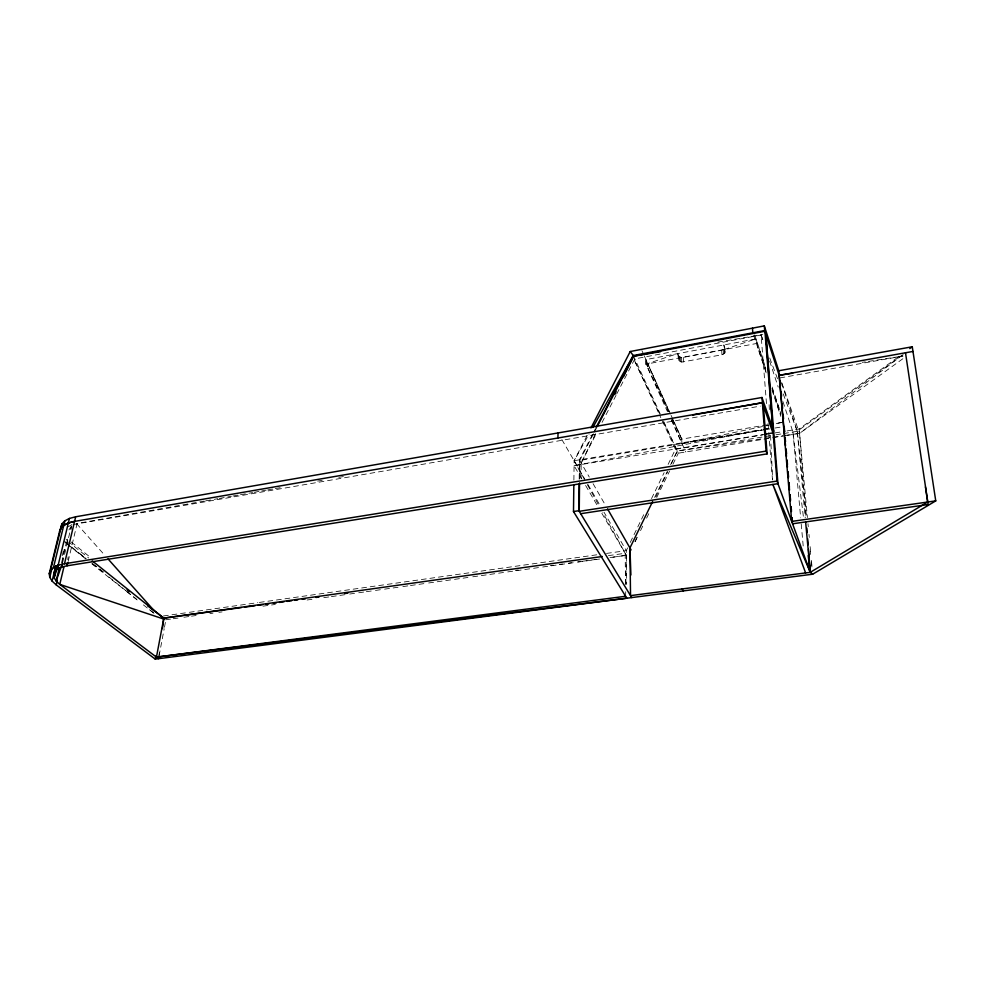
<?xml version="1.0" encoding="UTF-8"?>
<svg xmlns="http://www.w3.org/2000/svg" width="985" height="985" viewBox="0 0 985 985"><rect width="100%" height="100%" fill="white"/><g stroke="black" fill="none" stroke-linecap="round" stroke-linejoin="round"><path stroke-width="0.74" stroke-dasharray="4.92 3.69" d="M581.027 478.328L581.175 462.938L595.95 432.834M579.192 479.289L579.389 459.847L595.482 428.684M579.574 478.414L579.746 460.463L593.733 433.375M573.886 480.151L574.132 460.709L587.454 434.779M625.623 596.27L625.709 591.714M625.844 584.13L626.349 555.306L602.82 512.668M67.78 559.739L68.113 556.71M71.129 529.45L71.462 526.433M158.93 655.69L159.324 652.686M62.203 562.694L64.431 547.82M159.102 655.702L164.187 628.75M164.47 627.248L165.591 621.252M68.15 561.413L77.126 523.478L204.19 501.094M66.524 543.634L67.608 539.115M62.584 562.78L71.277 526.372M62.227 555.712L63.299 551.243M61.562 562.657L66.18 543.363L63.175 540.408M635.005 541.59L636.95 537.404M655.825 496.994L667.547 471.901M671.45 463.541L677.311 450.995L763.855 436.786M627.617 547.894L626.3 550.627L626.669 584.413M630.277 542.415L644.227 513.665M651.528 498.607L664.149 472.591M668.138 464.378L675.439 449.308L659.519 414.882M654.619 497.413L667.301 471.47M670.637 464.649L677.311 450.995L763.35 438.584M635.14 541.664L637.172 537.514M640.545 530.607L643.242 525.067M646.616 518.159L649.312 512.631M656.736 497.425L669.554 471.162M672.927 464.255L678.32 453.186L663.521 421.1M581.175 462.938L596.504 433.203M602.069 422.393L616.007 395.367M616.696 394.012L634.82 358.872L763.461 334.543M594.435 432.021L596.528 427.958M677.68 353.603L679.256 356.767L683.282 357.358L721.685 350.18L724.332 349.072L724.664 347.188L723.827 344.91L725.071 352.827L721.956 354.772L681.768 362.098L678.788 360.412L677.68 353.603L645.963 364.154L667.424 411.558M584.425 479.363L574.132 460.709L589.104 434.077M68.913 529.905L71.339 526.261M787.224 435.382L799.574 433.363L904.279 353.701M787.089 430.925L799.155 428.943L899.847 355.807M783.604 433.548L797.271 431.295L901.755 355.474M784.479 435.53L799.574 433.363L904.255 357.74M67.546 527L71.622 524.919L68.322 523.023M724.11 349.527L755.938 338.865L765.924 369.56M73.001 524.549L760.346 406.115M671.721 419.77L681.866 443.484L768.879 425.212M776.279 423.648L783.777 422.085L774.776 423.587M581.753 478.87L574.07 465.696L762.008 429.792M763.51 429.509L769.519 428.352M779.997 377.92L903.023 356.041L866.751 361.643M205.705 500.823L217.808 498.693M219.323 498.422L231.413 496.292M232.928 496.021L238.986 494.962M240.5 494.692L252.591 492.562M254.105 492.291L260.163 491.232M261.678 490.961L266.209 490.161M267.723 489.89L273.781 488.831M275.283 488.56L281.341 487.501M317.638 481.099L322.181 480.298M338.815 477.368L343.359 476.568M717.745 342.127L762.833 334.592M672.927 419.647L681.706 439.125L768.854 424.572M574.132 460.709L761.922 429.546M763.437 429.288L767.98 428.537M681.866 443.484L761.688 430.236M775.133 428.007L784.159 426.517M765.222 429.706L579.746 460.463L580.079 478.722M766.736 429.46L769.741 428.955M574.07 465.696L763.831 434.434M675.439 449.308L762.944 434.902M775.023 432.92L785.587 431.171M85.744 558.951L66.18 543.363L69.664 542.797L88.675 557.99M765.382 436.54L769.938 435.789M776.008 434.791L782.078 433.794M785.932 435.592L678.32 453.186L663.373 421.592M862.22 362.345L865.249 361.877M764.853 438.362L782.964 435.752M163.448 615.97L187.803 612.535M189.329 612.313L257.836 602.648M259.363 602.426L597.366 554.715M606.501 553.422L626.3 550.627L604.051 512.286M608.422 555.638L625.167 553.287L625.512 585.521M165.677 619.787L171.956 618.912M173.286 618.728L178.026 618.063M183.924 617.238L190.191 616.351M191.521 616.167L196.089 615.526M209.94 613.593L212.982 613.163M218.892 612.338L222.105 611.894M262.983 606.169L275.295 604.445M307.074 600L314.806 598.917M323.794 597.649L330 596.787M331.403 596.59L348.234 594.226M349.638 594.041L357.358 592.958M358.762 592.761L364.955 591.886M366.371 591.689L374.078 590.618M375.494 590.421L383.19 589.338M384.606 589.141L401.424 586.789M402.853 586.592L409.034 585.718M410.462 585.521L427.268 583.169M428.697 582.972L453.1 579.549M454.541 579.352L471.335 577.001M472.788 576.791L497.166 573.381M498.632 573.184L506.29 572.113M507.755 571.903L532.122 568.493M533.599 568.283L541.245 567.212M542.723 567.003L576.2 562.324M577.69 562.115L600.518 558.914M626.349 555.306L609.616 557.645L626.349 555.306L600.973 511.818M515.278 570.389L518.319 569.97M550.27 565.636L553.311 565.218M559.406 564.393L562.447 563.974M568.53 563.149L571.571 562.743M577.666 561.918L580.707 561.499M582.221 561.29L589.83 560.256M591.357 560.059L598.966 559.024M756.295 343.494L757.477 343.469L757.834 348.099L765.973 371.308M66.18 543.363L85.633 558.273M92.935 563.863L105.087 573.171M91.753 563.74L125.723 590.803M126.597 591.492L137.629 600.284M143.416 604.901L155.495 614.517M71.203 541.996L90.374 557.362M64.825 541.553L86.298 558.827M92.258 563.617L104.188 573.208M108.966 577.05L125.661 590.483M126.856 591.431L136.398 599.114M149.523 609.666L155.482 614.455M783.223 393.926L797.271 431.295L799.574 433.363L806.038 517.347M66.155 539.324L67.903 541.06M76.596 523.663L104.939 555.466M585.607 485.457L597.907 506.536M561.856 439.556L584.868 479.227M587.946 484.521L600.21 505.674M579.389 459.847L589.276 477.072M593.081 483.697L605.246 504.899M587.368 484.694L599.139 506.007M668.556 411.361L646.074 364.191L645.975 359.636M672.533 419.684L681.792 439.101L671.105 415.399M659.47 413.343L634.118 359.759L658.879 413.503M633.269 355.523L660.307 414.119M671.253 419.819L685.806 451.967M641.937 350.672L643.673 354.514M644.252 355.794L670.477 414.008M669.16 411.299L645.864 359.599L756.061 338.902L756.406 343.531L645.963 364.154L645.864 359.599L647.945 368.538L647.847 363.994L668.138 411.41M766.49 403.628L761.085 334.998L763.252 340.748M769.728 357.986L778.372 380.986M781.708 382.574L799.574 433.363M772.08 388.718L780.723 413.38M753.71 335.491L767.093 375.691M772.043 390.109L780.748 416.347M754.707 334.863L765.764 368.218M772.154 387.043L780.859 413.343M761.085 334.998L763.461 342.238M769.642 361.052L778.199 387.117M782.952 401.597L792.937 432.009L803.477 517.42M781.782 383.424L797.271 431.295L806.456 516.435M772.031 388.533L780.489 414.82M810.224 551.403L810.557 554.444M811.381 562.041L812.034 568.123M799.155 428.943L807.417 517.556M807.983 523.688L808.266 526.741M808.98 534.399L809.264 537.465M810.126 546.65L810.84 554.296M811.406 560.428L812.12 568.074M797.271 431.295L805.225 517.728M792.937 432.009L800.657 517.778M801.211 523.909L803.28 546.884M768.054 423.452L768.645 431.073M768.768 432.6L772.486 479.88M724.664 347.188L725.071 352.827M724.332 349.072L724.615 353.677M723.298 349.724L723.569 354.317M721.685 350.18L721.956 354.772M769.125 404.675L769.408 410.807M770.553 435.358L772.634 479.855M683.282 357.358L683.467 361.938M681.583 357.53L681.768 362.098M680.241 357.333L680.413 361.901M679.256 356.767L679.428 361.335M678.616 355.844L678.788 360.412M681.706 439.125L681.952 443.459"/><path stroke-width="1.48" d="M631.717 597.575L578.872 510.71L579.143 483.783M579.525 482.896L579.242 511.313L777.005 481.074L810.261 572.322L812.687 574.206L935.75 500.885L912.27 346.782L778.766 370.754L764.311 325.887L630.215 351.522L590.963 427.958M602.327 556.5L163.83 618.124L156.443 657.118L626.817 598.203L573.492 511.535L573.836 484.632M557.916 438.005L558.027 432.944M67.448 562.767L67.115 565.796C61.907 566.855 55.025 568.554 53.67 574.55L54.126 577.715L56.157 581.027L59.777 584.376L158.548 658.694M162.463 628.639L163.83 618.124L241.424 607.585M61.981 564.183L61.538 567.151L62.227 564.245M58.238 564.762L57.413 569.145L58.46 564.787M812.687 574.206L155.261 659.113L155.827 656.121M67.805 562.878L67.115 565.796L767.106 453.888L763.375 405.598M155.261 659.113L56.243 584.918L52.106 581.113L49.779 577.345L49.25 573.75C50.74 566.929 58.583 564.984 64.493 563.765L75.673 516.78L761.971 397.497L772.523 427.785L772.942 432.932L765.357 434.176M64.013 566.56L59.777 584.376L164.421 619.282M58.14 565.328L69.43 518.43L75.673 516.78M59.371 567.619L56.157 581.027L61.156 566.867M56.243 584.918L57.302 580.461M53.461 567.606L64.838 520.843L69.43 518.43M52.106 581.113L55.776 565.87M55.923 570.241L54.126 577.715L56.798 569.182M49.25 573.75L59.469 531.802C60.898 524.931 68.581 522.641 74.577 521.397L762.378 402.73L772.942 432.932M50.481 570.463L61.92 523.86L64.838 520.843M49.779 577.345L51.959 568.382M53.67 574.55L55.628 567.397M61.92 523.86L59.605 531.912C60.885 524.993 68.581 522.629 74.577 521.397L71.856 522.407M925.444 486.922L927.673 502.03L810.261 572.322L630.535 595.63L629.932 547.931L652.624 501.513M614.763 394.517L616.105 391.771M623.505 376.726L633.577 356.188L764.914 331.256L777.005 481.074M596.184 427.33L633.269 355.523L764.68 330.554L779.443 376.171M597.23 426.603L633.577 356.188L660.627 351.67M592.847 427.428L633.269 355.523L630.215 351.522M909.783 348.579L912.27 346.782M784.553 435.013L779.16 375.322L912.984 351.436M692.787 414.993L762.378 402.73M64.493 563.765L766.084 451.105L767.106 453.888M779.16 375.322L792.753 373.192M573.492 511.535L578.872 510.71M580.694 513.702L777.953 483.684L765.837 334.1L766.047 338.705M935.75 500.885L791.706 521.422L778.766 370.754M792.58 523.786L928.165 504.542L905.498 352.765M244.465 607.166L255.115 605.726M258.156 605.307L262.724 604.692M265.765 604.273L268.806 603.867M273.374 603.239L276.416 602.832M279.457 602.414L284.025 601.798M287.066 601.379L291.634 600.764M294.675 600.345L297.716 599.939M302.284 599.323L305.325 598.905M315.976 597.464L319.017 597.045M344.885 593.536L347.927 593.118M156.443 657.118L625.623 596.27M126.966 589.941L129.404 591.813M147.639 605.787L164.655 618.826L92.233 560.847M107.981 558.877L154.546 611.131M607.523 508.876L631.089 549.95M682.186 588.931L683.258 590.914M805.632 572.925L772.856 484.46L810.261 572.322L808.5 549.421M773.705 431.147L772.757 428.45L765.837 334.1M808.192 555.54L810.261 572.322L805.656 522.284M784.836 438.079L785.525 445.725M785.796 448.791L786.486 456.437M786.904 461.029L787.458 467.161M787.877 471.753L788.431 477.873M788.837 482.465L789.527 490.111M789.945 494.704L790.499 500.836M791.053 506.955L791.472 511.547M780.268 380.949L780.662 385.517M781.179 391.587L781.573 396.155M782.225 403.752L782.619 408.307M783.149 414.389L783.543 418.945M784.195 426.542L784.589 431.098M785.107 437.18L785.501 441.736M786.153 449.332L786.547 453.888M787.077 459.97L787.471 464.526M788.123 472.123L788.517 476.678M789.034 482.761L789.428 487.316M790.081 494.913L790.475 499.481M791.14 507.078L791.398 510.119M764.311 325.887L764.68 330.554M806.85 528.034L807.207 532.614M807.675 538.721L808.143 544.84M761.971 397.497L766.084 451.105M752.466 328.153L752.811 332.807M629.932 547.931L630.905 575.006M56.12 565.87L54.778 571.657L56.182 565.858M792.433 522.259L792.026 517.667L792.445 522.272"/></g></svg>
